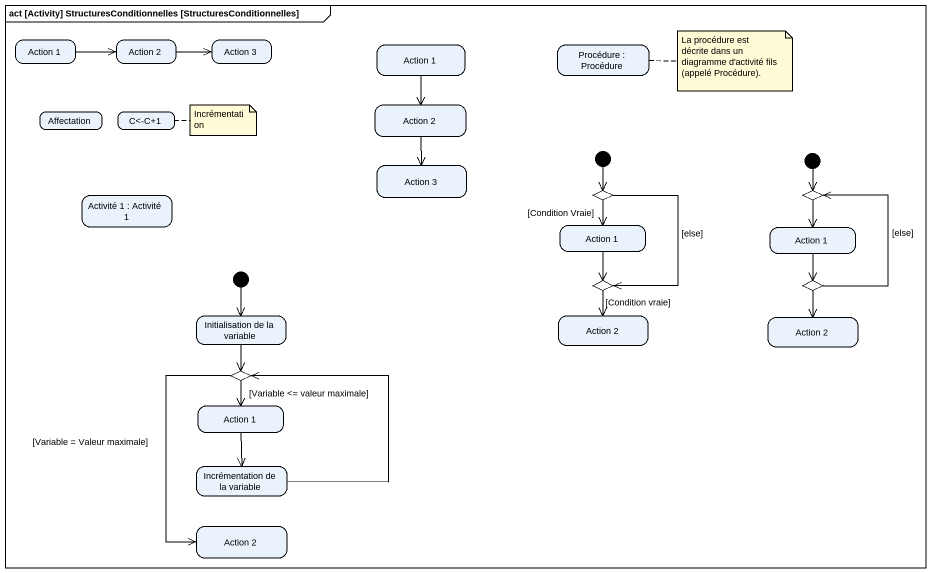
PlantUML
@startuml
mainframe act [Activity] StructuresConditionnelles [StructuresConditionnelles]
hide empty description
state "Action 1" as Action_1
state "Action 2" as Action_2
state "Action 3" as Action_3
state "Action 1" as Action_1_2
state "Procédure : Procédure" as Procédure
state Affectation
state "C<-C+1" as C_C_1
state "Action 2" as Action_2_2
state initial1 <<start>>
state initial2 <<start>>
state "Activité 1 : Activité 1" as Activité_1
state "Action 3" as Action_3_2
state choice1 <<choice>>
state choice2 <<choice>>
state "Action 1" as Action_1_3
state "Action 1" as Action_1_4
state initial3 <<start>>
state choice3 <<choice>>
state choice4 <<choice>>
state "Initialisation de la variable" as Initialisation_de_la
state "Action 2" as Action_2_3
state "Action 2" as Action_2_4
state choice5 <<choice>>
state "Action 1" as Action_1_5
state "Incrémentation de la variable" as Incrémentation_de_la
state "Action 2" as Action_2_5
Action_1 -right-> Action_2
Action_2 -right-> Action_3
Action_1_2 --> Action_2_2
Action_2_2 --> Action_3_2
initial1 --> choice1
initial2 --> choice2
choice1 --> Action_1_3 : [Condition Vraie]
choice1 --> choice3 : [else]
choice2 --> Action_1_4
Action_1_3 --> choice3
Action_1_4 --> choice4
initial3 --> Initialisation_de_la
choice3 --> Action_2_3 : [Condition vraie]
choice4 -up-> choice2 : [else]
choice4 --> Action_2_4
Initialisation_de_la --> choice5
choice5 --> Action_1_5 : [Variable <= valeur maximale]
choice5 --> Action_2_5 : [Variable = Valeur maximale]
Action_1_5 --> Incrémentation_de_la
Incrémentation_de_la -up-> choice5
note right of Procédure : La procédure est décrite dans un diagramme d'activité fils (appelé Procédure).
note right of C_C_1 : Incrémentation
@enduml
